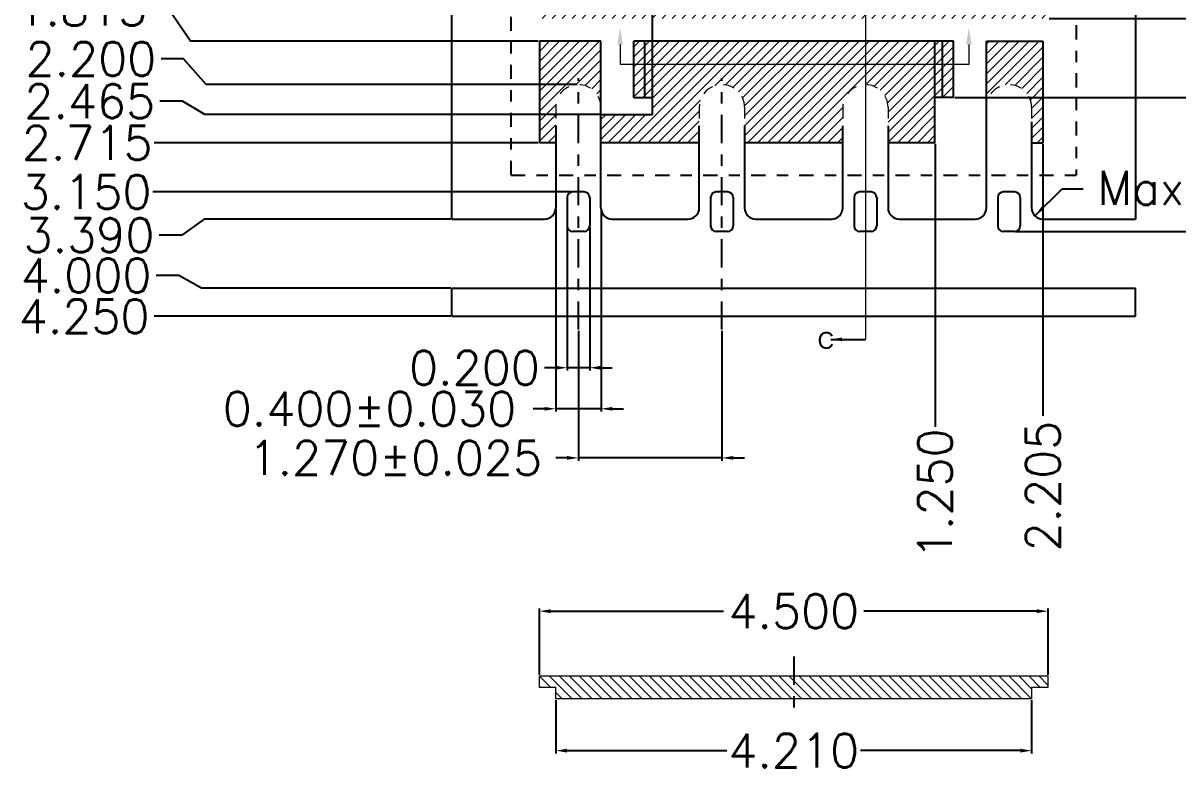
# Model space of a CAD drawing. Header units: inches. Extents: x 60 to 88.3, y -86.4 to -53.4.
# Drawn here: x 67.2 to 77.42, y -69.31 to -62.67 of the extents above; entities that cross this region are included whole.
import ezdxf

# ---------------------------------------------------------------- set-up
doc = ezdxf.new("R2010")
doc.units = ezdxf.units.IN
doc.header["$LTSCALE"] = 0.1
doc.header["$MEASUREMENT"] = 0
doc.linetypes.add('CENTER', pattern=[2, 1.25, -0.25, 0.25, -0.25])
doc.linetypes.add('HIDDEN', pattern=[0.375, 0.25, -0.125])
for name, color, linetype, lineweight in [('1D', 4, 'Continuous', 9), ('DIM', 7, 'Continuous', 13), ('P-L', 7, 'HIDDEN', 13)]:
    doc.layers.add(name, color=color, linetype=linetype, lineweight=lineweight)
doc.layers.add('3', color=7, linetype='Continuous')
doc.layers.add('3D', color=4, linetype='Continuous')
doc.styles.add('TEXT-1', font='simplex.shx')
doc.dimstyles.new('複本 DM-1-1', dxfattribs={"dimtxt": 0.3, "dimasz": 0.1, "dimexe": 0.025, "dimexo": 0.01, "dimgap": 0.02, "dimtad": 0, "dimdec": 3, "dimzin": 0, "dimdsep": 46, "dimtxsty": 'TEXT-1', "dimcen": 0.04, "dimclrd": 256, "dimclre": 256, "dimclrt": 256, "dimadec": 0, "dimazin": 0, "dimtfac": 1, "dimtdec": 3, "dimtofl": 0, "dimtmove": 0, "dimatfit": 0, "dimfxl": 1, "dimtolj": 1, "dimtzin": 0, "dimarcsym": 0})
pattern_1 = [(45, (-2597.229335, 158.90807), (-0.0441941738, 0.0441941738), [])]

# ---------------------------------------------------------------- blocks, each defined once
blk = doc.blocks.new('*D10')
at = {"layer": '1D', "lineweight": -2, "transparency": 16777216}
for p, q in [((-1546.529, 514.825), (-1546.729, 514.682)), ((-1544.349, 514.825), (-1546.529, 514.825)), ((-1546.729, 514.682), (-1546.929, 514.682))]:
    blk.add_line(p, q, dxfattribs=at)
at = {"layer": 'Defpoints', "color": 0, "transparency": 16777216}
for p in [(-1541.314, 518.215), (-1544.339, 514.825), (-1546.929, 514.682)]:
    blk.add_point(p, dxfattribs=at)
at = {"layer": '1D', "transparency": 16777216, "insert": (-1547.549, 514.682), "char_height": 0.3, "attachment_point": 5, "style": 'TEXT-1'}
blk.add_mtext('\\A1;3.390', dxfattribs=at)
blk = doc.blocks.new('*D19')
at = {"layer": '1D', "lineweight": -2, "transparency": 16777216}
for p, q in [((-1546.85, 516.688), (-1547.05, 516.688)), ((-1546.65, 516.4), (-1546.85, 516.688)), ((-1543.574, 516.4), (-1546.65, 516.4))]:
    blk.add_line(p, q, dxfattribs=at)
at = {"layer": 'Defpoints', "color": 0, "transparency": 16777216}
for p in [(-1541.314, 518.215), (-1547.05, 516.688), (-1543.564, 516.4)]:
    blk.add_point(p, dxfattribs=at)
at = {"layer": '1D', "transparency": 16777216, "insert": (-1547.613, 516.688), "char_height": 0.3, "attachment_point": 5, "style": 'TEXT-1'}
blk.add_mtext('\\A1;1.815', dxfattribs=at)
blk = doc.blocks.new('*D20')
at = {"layer": '1D', "lineweight": -2, "transparency": 16777216}
blk.add_line((-1539.054, 516.6), (-1536.438, 516.6), dxfattribs=at)
at = {"layer": 'Defpoints', "color": 0, "transparency": 16777216}
for p in [(-1541.314, 518.215), (-1539.064, 516.6), (-1536.438, 516.6)]:
    blk.add_point(p, dxfattribs=at)
at = {"layer": '1D', "transparency": 16777216, "insert": (-1535.875, 516.6), "char_height": 0.3, "attachment_point": 5, "style": 'TEXT-1'}
blk.add_mtext('\\A1;1.615', dxfattribs=at)
blk = doc.blocks.new('*D22')
at = {"layer": '1D', "lineweight": -2, "transparency": 16777216}
blk.add_line((-1543.574, 515.5), (-1546.974, 515.5), dxfattribs=at)
at = {"layer": 'Defpoints', "color": 0, "transparency": 16777216}
for p in [(-1541.314, 518.215), (-1546.974, 515.5), (-1543.564, 515.5)]:
    blk.add_point(p, dxfattribs=at)
at = {"layer": '1D', "transparency": 16777216, "insert": (-1547.565, 515.5), "char_height": 0.3, "attachment_point": 5, "style": 'TEXT-1'}
blk.add_mtext('\\A1;2.715', dxfattribs=at)
blk = doc.blocks.new('*D23')
at = {"layer": '1D', "lineweight": -2, "transparency": 16777216}
for p, q in [((-1546.712, 516.242), (-1546.912, 516.242)), ((-1546.512, 516.015), (-1546.712, 516.242)), ((-1543.229, 516.015), (-1546.512, 516.015))]:
    blk.add_line(p, q, dxfattribs=at)
at = {"layer": 'Defpoints', "color": 0, "transparency": 16777216}
for p in [(-1541.314, 518.215), (-1546.912, 516.242), (-1543.219, 516.015)]:
    blk.add_point(p, dxfattribs=at)
at = {"layer": '1D', "transparency": 16777216, "insert": (-1547.532, 516.242), "char_height": 0.3, "attachment_point": 5, "style": 'TEXT-1'}
blk.add_mtext('\\A1;2.200', dxfattribs=at)
blk = doc.blocks.new('*D24')
at = {"layer": '1D', "lineweight": -2, "transparency": 16777216}
blk.add_line((-1539.109, 515.49), (-1539.109, 513.083), dxfattribs=at)
at = {"layer": 'Defpoints', "color": 0, "transparency": 16777216}
for p in [(-1541.314, 518.215), (-1539.109, 515.5), (-1539.109, 513.083)]:
    blk.add_point(p, dxfattribs=at)
at = {"layer": '1D', "transparency": 16777216, "insert": (-1539.109, 512.463), "char_height": 0.3, "attachment_point": 5, "rotation": 90, "style": 'TEXT-1'}
blk.add_mtext('\\A1;2.205', dxfattribs=at)
blk = doc.blocks.new('*D25')
at = {"layer": '1D', "lineweight": -2, "transparency": 16777216}
blk.add_line((-1543.279, 515.065), (-1546.984, 515.065), dxfattribs=at)
at = {"layer": 'Defpoints', "color": 0, "transparency": 16777216}
for p in [(-1541.314, 518.215), (-1546.984, 515.065), (-1543.269, 515.065)]:
    blk.add_point(p, dxfattribs=at)
at = {"layer": '1D', "transparency": 16777216, "insert": (-1547.575, 515.065), "char_height": 0.3, "attachment_point": 5, "style": 'TEXT-1'}
blk.add_mtext('\\A1;3.150', dxfattribs=at)
blk = doc.blocks.new('*D26')
at = {"layer": '1D', "lineweight": -2, "transparency": 16777216}
blk.add_line((-1539.349, 514.715), (-1536.483, 514.715), dxfattribs=at)
at = {"layer": 'Defpoints', "color": 0, "transparency": 16777216}
for p in [(-1541.314, 518.215), (-1539.359, 514.715), (-1536.483, 514.715)]:
    blk.add_point(p, dxfattribs=at)
at = {"layer": '1D', "transparency": 16777216, "insert": (-1535.863, 514.715), "char_height": 0.3, "attachment_point": 5, "style": 'TEXT-1'}
blk.add_mtext('\\A1;3.500', dxfattribs=at)
blk = doc.blocks.new('*D29')
at = {"layer": '1D', "lineweight": -2, "transparency": 16777216}
for p, q in [((-1543.219, 513.837), (-1543.219, 512.687)), ((-1541.949, 513.837), (-1541.949, 512.687)), ((-1543.319, 512.712), (-1543.419, 512.712)), ((-1541.949, 512.712), (-1543.219, 512.712)), ((-1541.849, 512.712), (-1541.749, 512.712))]:
    blk.add_line(p, q, dxfattribs=at)
at = {"layer": '1D', "transparency": 16777216}
for points in [[(-1543.319, 512.729), (-1543.319, 512.696), (-1543.219, 512.712)], [(-1541.849, 512.729), (-1541.849, 512.696), (-1541.949, 512.712)]]:
    blk.add_solid(points, dxfattribs=at)
at = {"layer": 'Defpoints', "color": 0, "transparency": 16777216}
for p in [(-1543.219, 513.847), (-1541.949, 513.847), (-1543.219, 512.712)]:
    blk.add_point(p, dxfattribs=at)
at = {"layer": '1D', "transparency": 16777216, "insert": (-1544.839, 512.712), "char_height": 0.3, "attachment_point": 5, "style": 'TEXT-1'}
blk.add_mtext('\\A1;1.270%%p0.025', dxfattribs=at)
blk = doc.blocks.new('*D30')
at = {"layer": '1D', "lineweight": -2, "transparency": 16777216}
for p, q in [((-1543.319, 514.755), (-1543.319, 513.485)), ((-1543.119, 514.755), (-1543.119, 513.485)), ((-1543.419, 513.51), (-1543.519, 513.51)), ((-1543.119, 513.51), (-1543.319, 513.51)), ((-1543.019, 513.51), (-1542.919, 513.51))]:
    blk.add_line(p, q, dxfattribs=at)
at = {"layer": '1D', "transparency": 16777216}
for points in [[(-1543.419, 513.527), (-1543.419, 513.493), (-1543.319, 513.51)], [(-1543.019, 513.527), (-1543.019, 513.493), (-1543.119, 513.51)]]:
    blk.add_solid(points, dxfattribs=at)
at = {"layer": 'Defpoints', "color": 0, "transparency": 16777216}
for p in [(-1543.319, 514.765), (-1543.119, 514.765), (-1543.319, 513.51)]:
    blk.add_point(p, dxfattribs=at)
at = {"layer": '1D', "transparency": 16777216, "insert": (-1544.139, 513.51), "char_height": 0.3, "attachment_point": 5, "style": 'TEXT-1'}
blk.add_mtext('\\A1;0.200', dxfattribs=at)
blk = doc.blocks.new('*D31')
at = {"layer": '1D', "lineweight": -2, "transparency": 16777216}
for p, q in [((-1543.419, 514.915), (-1543.419, 513.122)), ((-1543.019, 514.915), (-1543.019, 513.122)), ((-1543.519, 513.147), (-1543.619, 513.147)), ((-1543.019, 513.147), (-1543.419, 513.147)), ((-1542.919, 513.147), (-1542.819, 513.147))]:
    blk.add_line(p, q, dxfattribs=at)
at = {"layer": '1D', "transparency": 16777216}
for points in [[(-1543.519, 513.163), (-1543.519, 513.13), (-1543.419, 513.147)], [(-1542.919, 513.163), (-1542.919, 513.13), (-1543.019, 513.147)]]:
    blk.add_solid(points, dxfattribs=at)
at = {"layer": 'Defpoints', "color": 0, "transparency": 16777216}
for p in [(-1543.419, 514.925), (-1543.019, 514.925), (-1543.419, 513.147)]:
    blk.add_point(p, dxfattribs=at)
at = {"layer": '1D', "transparency": 16777216, "insert": (-1545.068, 513.147), "char_height": 0.3, "attachment_point": 5, "style": 'TEXT-1'}
blk.add_mtext('\\A1;0.400%%p0.030', dxfattribs=at)
blk = doc.blocks.new('*D2')
at = {"layer": '1D', "lineweight": -2, "transparency": 16777216}
for p, q in [((-1542.566, 524.527), (-1542.566, 524.727)), ((-1542.564, 524.327), (-1542.566, 524.527)), ((-1542.564, 516.41), (-1542.564, 524.327))]:
    blk.add_line(p, q, dxfattribs=at)
at = {"layer": 'Defpoints', "color": 0, "transparency": 16777216}
for p in [(-1542.566, 524.727), (-1541.314, 518.215), (-1542.564, 516.4)]:
    blk.add_point(p, dxfattribs=at)
at = {"layer": '1D', "transparency": 16777216, "insert": (-1542.566, 525.318), "char_height": 0.3, "attachment_point": 5, "rotation": 90, "style": 'TEXT-1'}
blk.add_mtext('\\A1;1.250', dxfattribs=at)
blk = doc.blocks.new('*D36')
at = {"layer": '1D', "lineweight": -2, "transparency": 16777216}
for p, q in [((-1543.564, 510.793), (-1543.564, 511.381)), ((-1539.064, 510.793), (-1539.064, 511.381)), ((-1543.464, 511.356), (-1541.934, 511.356)), ((-1539.164, 511.356), (-1540.694, 511.356))]:
    blk.add_line(p, q, dxfattribs=at)
at = {"layer": '1D', "transparency": 16777216}
for points in [[(-1543.464, 511.373), (-1543.464, 511.339), (-1543.564, 511.356)], [(-1539.164, 511.373), (-1539.164, 511.339), (-1539.064, 511.356)]]:
    blk.add_solid(points, dxfattribs=at)
at = {"layer": 'Defpoints', "color": 0, "transparency": 16777216}
for p in [(-1539.064, 511.356), (-1543.564, 510.783), (-1539.064, 510.783)]:
    blk.add_point(p, dxfattribs=at)
at = {"layer": '1D', "transparency": 16777216, "insert": (-1541.314, 511.356), "char_height": 0.3, "attachment_point": 5, "style": 'TEXT-1'}
blk.add_mtext('\\A1;4.500', dxfattribs=at)
blk = doc.blocks.new('*D37')
at = {"layer": '1D', "lineweight": -2, "transparency": 16777216}
for p, q in [((-1543.419, 510.57), (-1543.419, 510.097)), ((-1539.209, 510.57), (-1539.209, 510.097)), ((-1543.319, 510.122), (-1541.906, 510.122)), ((-1539.309, 510.122), (-1540.723, 510.122))]:
    blk.add_line(p, q, dxfattribs=at)
at = {"layer": '1D', "transparency": 16777216}
for points in [[(-1543.319, 510.139), (-1543.319, 510.105), (-1543.419, 510.122)], [(-1539.309, 510.139), (-1539.309, 510.105), (-1539.209, 510.122)]]:
    blk.add_solid(points, dxfattribs=at)
at = {"layer": 'Defpoints', "color": 0, "transparency": 16777216}
for p in [(-1543.419, 510.58), (-1539.209, 510.58), (-1539.209, 510.122)]:
    blk.add_point(p, dxfattribs=at)
at = {"layer": '1D', "transparency": 16777216, "insert": (-1541.314, 510.122), "char_height": 0.3, "attachment_point": 5, "style": 'TEXT-1'}
blk.add_mtext('\\A1;4.210', dxfattribs=at)
blk = doc.blocks.new('*D43')
at = {"layer": '1D', "lineweight": -2, "transparency": 16777216}
blk.add_line((-1544.349, 513.965), (-1546.972, 513.965), dxfattribs=at)
at = {"layer": 'Defpoints', "color": 0, "transparency": 16777216}
for p in [(-1541.314, 518.215), (-1546.972, 513.965), (-1544.339, 513.965)]:
    blk.add_point(p, dxfattribs=at)
at = {"layer": '1D', "transparency": 16777216, "insert": (-1547.592, 513.965), "char_height": 0.3, "attachment_point": 5, "style": 'TEXT-1'}
blk.add_mtext('\\A1;4.250', dxfattribs=at)
blk = doc.blocks.new('*D44')
at = {"layer": '1D', "lineweight": -2, "transparency": 16777216}
for p, q in [((-1546.755, 514.327), (-1546.955, 514.327)), ((-1546.555, 514.215), (-1546.755, 514.327)), ((-1544.349, 514.215), (-1546.555, 514.215))]:
    blk.add_line(p, q, dxfattribs=at)
at = {"layer": 'Defpoints', "color": 0, "transparency": 16777216}
for p in [(-1541.314, 518.215), (-1546.955, 514.327), (-1544.339, 514.215)]:
    blk.add_point(p, dxfattribs=at)
at = {"layer": '1D', "transparency": 16777216, "insert": (-1547.575, 514.327), "char_height": 0.3, "attachment_point": 5, "style": 'TEXT-1'}
blk.add_mtext('\\A1;4.000', dxfattribs=at)
blk = doc.blocks.new('*D49')
at = {"layer": '1D', "lineweight": -2, "transparency": 16777216}
blk.add_line((-1539.889, 515.9), (-1536.464, 515.9), dxfattribs=at)
at = {"layer": 'Defpoints', "color": 0, "transparency": 16777216}
for p in [(-1541.314, 518.215), (-1539.899, 515.9), (-1536.464, 515.9)]:
    blk.add_point(p, dxfattribs=at)
at = {"layer": '1D', "transparency": 16777216, "insert": (-1535.873, 515.9), "char_height": 0.3, "attachment_point": 5, "style": 'TEXT-1'}
blk.add_mtext('\\A1;2.315', dxfattribs=at)
blk = doc.blocks.new('*D50')
at = {"layer": '1D', "lineweight": -2, "transparency": 16777216}
blk.add_line((-1540.064, 515.49), (-1540.064, 512.987), dxfattribs=at)
at = {"layer": 'Defpoints', "color": 0, "transparency": 16777216}
for p in [(-1541.314, 518.215), (-1540.064, 515.5), (-1540.064, 512.987)]:
    blk.add_point(p, dxfattribs=at)
at = {"layer": '1D', "transparency": 16777216, "insert": (-1540.064, 512.395), "char_height": 0.3, "attachment_point": 5, "rotation": 90, "style": 'TEXT-1'}
blk.add_mtext('\\A1;1.250', dxfattribs=at)
blk = doc.blocks.new('*D51')
at = {"layer": '1D', "lineweight": -2, "transparency": 16777216}
for p, q in [((-1546.723, 515.868), (-1546.923, 515.868)), ((-1546.523, 515.75), (-1546.723, 515.868)), ((-1543.029, 515.75), (-1546.523, 515.75))]:
    blk.add_line(p, q, dxfattribs=at)
at = {"layer": 'Defpoints', "color": 0, "transparency": 16777216}
for p in [(-1541.314, 518.215), (-1546.923, 515.868), (-1543.019, 515.75)]:
    blk.add_point(p, dxfattribs=at)
at = {"layer": '1D', "transparency": 16777216, "insert": (-1547.543, 515.868), "char_height": 0.3, "attachment_point": 5, "style": 'TEXT-1'}
blk.add_mtext('\\A1;2.465', dxfattribs=at)

msp = doc.modelspace()

# ---------------------------------------------------------------- hatches: boundary and pattern name
at = {"layer": '1D', "lineweight": 5}
h = msp.add_hatch(dxfattribs=at)
h.set_pattern_fill('ANSI31', color=256, scale=0.5, style=0)
h.set_pattern_definition(pattern_1)
h.paths.add_polyline_path([(71.9143, -58.2919), (71.7694, -58.2919), (71.7694, -61.5169), (71.9143, -61.5169)])
h.paths.add_polyline_path([(73.1843, -58.2919), (72.3143, -58.2919), (72.3143, -58.3419), (73.1843, -58.3419)])
h.paths.add_polyline_path([(74.4543, -58.2919), (73.5843, -58.2919), (73.5843, -58.3419), (74.4543, -58.3419)])
h.paths.add_polyline_path([(75.7243, -58.2919), (74.8543, -58.2919), (74.8543, -58.3419), (75.7243, -58.3419)])
h.paths.add_polyline_path([(76.2693, -58.2919), (76.1243, -58.2919), (76.1243, -61.0169), (76.2693, -61.0169)])
h.paths.add_polyline_path([(76.2693, -61.0169), (76.1243, -61.0169), (76.1243, -61.5169), (76.2693, -61.5169), (76.2693, -61.5169)])
h.paths.add_polyline_path([(76.2693, -61.7669), (76.1244, -61.7669), (76.1244, -62.017), (75.8244, -62.017), (75.4018, -62.0169), (74.6554, -62.0169), (74.6554, -62.6319), (76.2693, -62.6319)])
h.paths.add_polyline_path([(75.6244, -62.0169), (75.8244, -62.0169, 0.4142085), (75.6244, -61.8169)], flags=16)
h.paths.add_polyline_path([(75.6244, -61.8169, 0.4142136), (75.4244, -62.0169), (75.6244, -62.0169)], flags=17)
h.paths.add_polyline_path([(74.6554, -62.017), (71.9143, -62.0169), (71.9143, -61.7669), (71.7693, -61.7669), (71.7693, -62.6319), (74.6554, -62.6319)])
h.paths.add_polyline_path([(72.3143, -62.8321), (71.7693, -62.8321), (71.7693, -63.7321), (71.9143, -63.7321), (71.9143, -63.5821), (71.9143, -63.4169, -1), (72.3143, -63.4169)])
h.paths.add_polyline_path([(73.1843, -63.4169, -1), (73.5843, -63.4169), (73.5843, -63.5821), (73.5843, -63.7321), (74.4543, -63.7321), (74.4543, -63.5821), (74.4543, -63.4169, -0.4158192), (74.6554, -63.2169), (74.6554, -63.0387), (72.7693, -63.0387), (72.7693, -63.4821), (72.3143, -63.4821), (72.3143, -63.7321), (73.1843, -63.7321), (73.1843, -63.5821)])
h.paths.add_polyline_path([(74.6554, -62.8321), (72.7693, -62.8321), (72.7693, -63.0387), (74.6554, -63.0387)])
h.paths.add_polyline_path([(75.2693, -62.8321), (74.6554, -62.8321), (74.6554, -63.0387), (75.2693, -63.0387)])
h.paths.add_polyline_path([(75.2693, -63.0387), (74.6554, -63.0387), (74.6554, -63.2169, -0.4126097), (74.8543, -63.4169), (74.8543, -63.5821), (74.8543, -63.7321), (75.2693, -63.7321)])
h.paths.add_polyline_path([(75.3363, -62.8321), (75.2693, -62.8321), (75.2693, -63.0387), (75.3363, -63.0387)])
h.paths.add_polyline_path([(75.3363, -63.0387), (75.2693, -63.0387), (75.2693, -63.3321), (75.3363, -63.3321)])
h.paths.add_polyline_path([(75.4344, -62.8321), (75.3363, -62.8321), (75.3363, -63.0387), (75.4344, -63.0387)])
h.paths.add_polyline_path([(75.4344, -63.0387), (75.3363, -63.0387), (75.3363, -63.3321), (75.4344, -63.3321)])
h.paths.add_polyline_path([(72.7024, -62.8321), (72.6043, -62.8321), (72.6043, -63.0387), (72.7024, -63.0387)])
h.paths.add_polyline_path([(72.7024, -63.0387), (72.6043, -63.0387), (72.6043, -63.3321), (72.7024, -63.3321)], flags=17)
h.paths.add_polyline_path([(72.7693, -62.8321), (72.7024, -62.8321), (72.7024, -63.0387), (72.7693, -63.0387)])
h.paths.add_polyline_path([(72.7693, -63.0387), (72.7024, -63.0387), (72.7024, -63.3321), (72.7693, -63.3321)], flags=17)
h.paths.add_polyline_path([(75.4967, -62.6235), (75.6717, -62.6235), (75.6717, -62.3985), (75.4967, -62.3985)], flags=24)
h.paths.add_polyline_path([(72.4113, -62.6235), (72.5863, -62.6235), (72.5863, -62.3985), (72.4113, -62.3985)], flags=24)
h = msp.add_hatch(dxfattribs=at)
h.set_pattern_fill('ANSI31', color=256, scale=0.5, style=0)
h.set_pattern_definition(pattern_1)
h.paths.add_polyline_path([(76.2243, -62.8321), (75.7243, -62.8321), (75.7243, -63.4169, -1), (76.1243, -63.4169), (76.1243, -63.5459), (76.1243, -63.7321), (76.2243, -63.7321)])
at = {"layer": '1D'}
h = msp.add_hatch(dxfattribs=at)
h.set_pattern_fill('ANSI31', color=256, scale=0.5, angle=90, style=0)
h.set_pattern_definition([(135, (-2597.229335, 158.90807), (-0.0441941738, -0.0441941738), [])])
h.paths.add_polyline_path([(74.0193, -68.6525), (74.0193, -68.4495), (71.7694, -68.4495), (71.7694, -68.551), (71.9143, -68.551), (71.9143, -68.6525)])
h.paths.add_polyline_path([(76.1243, -68.6525), (76.1243, -68.551), (76.2693, -68.551), (76.2693, -68.4495), (74.0193, -68.4495), (74.0193, -68.6525)])

# ---------------------------------------------------------------- linework, layer by layer
at = {"lineweight": 20}
for p, q in [((71.7694, -68.551), (71.7694, -68.4495)), ((71.7694, -68.4495), (76.2693, -68.4495)), ((76.2693, -68.4495), (76.2693, -68.551)), ((71.9143, -68.551), (71.7694, -68.551)), ((71.9143, -68.6525), (71.9143, -68.551)), ((76.2693, -68.551), (76.1243, -68.551)), ((76.1243, -68.551), (76.1243, -68.6525)), ((76.1243, -68.6525), (71.9143, -68.6525))]:
    msp.add_line(p, q, dxfattribs=at)
at = {"layer": '3'}
for p, q in [((70.9943, -64.4069), (70.9943, -61.7669)), ((77.0443, -61.7669), (77.0443, -64.4069)), ((72.3143, -62.8321), (71.7693, -62.8321)), ((71.7693, -62.8321), (71.7693, -63.7321)), ((72.3143, -64.3069), (72.3143, -62.8321)), ((75.4344, -62.8321), (72.6043, -62.8321)), ((72.6043, -63.3321), (72.6043, -62.8321)), ((72.7024, -63.3321), (72.7024, -62.8321)), ((72.7693, -63.4821), (72.7693, -62.8321)), ((75.2693, -63.7321), (75.2693, -62.8321)), ((75.3363, -63.3321), (75.3363, -62.8321)), ((75.4344, -63.3321), (75.4344, -62.8321)), ((75.7243, -64.3069), (75.7243, -62.8321)), ((75.7243, -62.8321), (76.2243, -62.8321)), ((76.2243, -62.8321), (76.2243, -63.7321)), ((72.6043, -63.3321), (72.7693, -63.3321)), ((75.4344, -63.3321), (75.2693, -63.3321)), ((72.3143, -63.4821), (72.7693, -63.4821)), ((76.1243, -63.5459), (76.1243, -64.3069)), ((71.9143, -63.5821), (71.9143, -64.3069)), ((73.1843, -64.3069), (73.1843, -63.5821)), ((73.5843, -63.5821), (73.5843, -64.3069)), ((74.4543, -64.3069), (74.4543, -63.5821)), ((74.8543, -63.5821), (74.8543, -64.3069)), ((71.9143, -63.7321), (71.7693, -63.7321)), ((73.1843, -63.7321), (72.3143, -63.7321)), ((74.4543, -63.7321), (73.5843, -63.7321)), ((75.2693, -63.7321), (74.8543, -63.7321)), ((76.1243, -63.7321), (76.2243, -63.7321)), ((72.0143, -64.2169), (72.0143, -64.4669)), ((72.1643, -64.1669), (72.0643, -64.1669)), ((72.2143, -64.2169), (72.2143, -64.4669)), ((73.2843, -64.2169), (73.2843, -64.4669)), ((73.4343, -64.1669), (73.3343, -64.1669)), ((73.4843, -64.2169), (73.4843, -64.4669)), ((74.5543, -64.2169), (74.5543, -64.4669)), ((74.7043, -64.1669), (74.6043, -64.1669)), ((74.7543, -64.2169), (74.7543, -64.4669)), ((75.8243, -64.2169), (75.8243, -64.4669)), ((75.9743, -64.1669), (75.8743, -64.1669)), ((76.0243, -64.2169), (76.0243, -64.4669)), ((70.9943, -64.4069), (71.8143, -64.4069)), ((72.4143, -64.4069), (73.0843, -64.4069)), ((73.6843, -64.4069), (74.3543, -64.4069)), ((74.9543, -64.4069), (75.6243, -64.4069)), ((76.2243, -64.4069), (77.0443, -64.4069)), ((72.1643, -64.5169), (72.0643, -64.5169)), ((73.4343, -64.5169), (73.3343, -64.5169)), ((74.7043, -64.5169), (74.6043, -64.5169)), ((75.9743, -64.5169), (75.8743, -64.5169)), ((70.9943, -65.0169), (77.0443, -65.0169)), ((70.9943, -65.2669), (70.9943, -65.0169)), ((77.0443, -65.2669), (77.0443, -65.0169)), ((70.9943, -65.2669), (77.0443, -65.2669))]:
    msp.add_line(p, q, dxfattribs=at)
for centre, radius, start, end in [((72.0643, -64.2169), 0.05, 90, 180), ((72.1643, -64.2169), 0.05, 0, 90), ((73.3343, -64.2169), 0.05, 90, 180), ((73.4343, -64.2169), 0.05, 0, 90), ((74.6043, -64.2169), 0.05, 90, 180), ((74.7043, -64.2169), 0.05, 0, 90), ((75.8743, -64.2169), 0.05, 90, 180), ((75.9743, -64.2169), 0.05, 0, 90), ((71.8143, -64.3069), 0.1, 270, 0), ((72.4143, -64.3069), 0.1, 180, 270), ((73.0843, -64.3069), 0.1, 270, 0), ((73.6843, -64.3069), 0.1, 180, 270), ((74.3543, -64.3069), 0.1, 270, 360), ((74.9543, -64.3069), 0.1, 180, 270), ((75.6243, -64.3069), 0.1, 270, 0), ((76.2243, -64.3069), 0.1, 180, 270), ((72.0643, -64.4669), 0.05, 180, 270), ((72.1643, -64.4669), 0.05, 270, 0), ((73.3343, -64.4669), 0.05, 180, 270), ((73.4343, -64.4669), 0.05, 270, 0), ((74.6043, -64.4669), 0.05, 180, 270), ((74.7043, -64.4669), 0.05, 270, 0), ((75.8743, -64.4669), 0.05, 180, 270), ((75.9743, -64.4669), 0.05, 270, 0)]:
    msp.add_arc(centre, radius, start, end, dxfattribs=at)
at = {"layer": '3D', "color": 2, "linetype": 'CENTER'}
for p, q in [((71.5193, -64.0169), (71.5193, -58.0169)), ((76.5193, -58.0169), (76.5193, -64.0169)), ((71.5193, -64.0169), (76.5193, -64.0169))]:
    msp.add_line(p, q, dxfattribs=at)
at = {"layer": '3D', "color": 1, "linetype": 'CENTER', "ltscale": 2}
for p, q in [((72.1143, -65.3847), (72.1143, -63.1591)), ((73.3843, -65.3847), (73.3843, -63.1591)), ((74.0193, -68.277), (74.0193, -68.8171))]:
    msp.add_line(p, q, dxfattribs=at)
at = {"layer": 'DIM'}
for p, q in [((74.6554, -56.3856), (74.6554, -65.4715)), ((72.4842, -62.8632), (72.4842, -63.0387)), ((75.5696, -62.8632), (75.5696, -63.0387)), ((75.5696, -63.0387), (72.4842, -63.0387))]:
    msp.add_line(p, q, dxfattribs=at)
for points in [[(72.4592, -62.8632), (72.5092, -62.8632), (72.4842, -62.7132)], [(75.5446, -62.8632), (75.5946, -62.8632), (75.5696, -62.7132)]]:
    msp.add_solid(points, dxfattribs=at)
at = {"layer": 'P-L', "ltscale": 4}
for p, q in [((71.9143, -63.4169), (71.9143, -63.5821)), ((73.1843, -63.4169), (73.1843, -63.5821)), ((73.5843, -63.4169), (73.5843, -63.5821)), ((74.4543, -63.4169), (74.4543, -63.5821)), ((74.8543, -63.4169), (74.8543, -63.5821)), ((76.1243, -63.4169), (76.1243, -63.5459))]:
    msp.add_line(p, q, dxfattribs=at)
for centre in [(72.1143, -63.4169), (73.3843, -63.4169), (74.6543, -63.4169), (75.9243, -63.4169)]:
    msp.add_arc(centre, 0.2, 0, 180, dxfattribs=at)

# ---------------------------------------------------------------- texts
at = {"layer": '1D', "insert": (77.7345, -64.131), "char_height": 0.3, "attachment_point": 5, "style": 'TEXT-1'}
msp.add_mtext('\\A1;Max.0.100', dxfattribs=at)
at = {"layer": 'DIM'}
msp.add_text('C', height=0.15, dxfattribs=at).set_placement((74.2309, -65.5549))

# ---------------------------------------------------------------- dimensions: what is measured, and where the dimension line sits
at = {"layer": '1D'}
for feature_location, offset, dtype, picture, middle in [((72.7693, -62.8321), (-0.0014, 8.327), 1, '*D2', (72.768, -53.9136)), ((71.7693, -62.8321), (-3.4861, 0.2877), 0, '*D19', (67.7204, -62.5444)), ((72.0643, -64.1669), (-3.7146, 0), 0, '*D25', (67.7583, -64.1669)), ((71.7693, -63.7321), (-3.4095, 0), 0, '*D22', (67.7685, -63.7321)), ((70.9943, -64.4069), (-2.5894, -0.1433), 0, '*D10', (67.785, -64.5503)), ((72.1143, -63.2169), (-3.6927, 0.2272), 0, '*D23', (67.8016, -62.9897)), ((76.2693, -62.6319), (2.6264, 0), 0, '*D20', (79.4586, -62.6319)), ((76.2243, -63.7321), (0, -2.4172), 1, '*D24', (76.2243, -66.7693)), ((75.9743, -64.5169), (2.8768, 0), 0, '*D26', (79.4711, -64.5169)), ((75.4344, -63.3321), (3.4349, 0), 0, '*D49', (79.4607, -63.3321))]:
    dim = msp.add_ordinate_dim(feature_location=feature_location, offset=offset, dtype=dtype, origin=(74.0193, -61.0169), dimstyle='複本 DM-1-1', dxfattribs=at)
    dim.commit()
    dim.dimension.update_dxf_attribs({"geometry": picture, "text_midpoint": middle, "insert": (1615.3337, -579.232)})
at = {"layer": '1D', "color": 0}
for feature_location, offset, dtype, picture, middle in [((70.9943, -65.2669), (-2.6329, 0), 0, '*D43', (67.7415, -65.2669)), ((70.9943, -65.0169), (-2.6155, 0.1117), 0, '*D44', (67.7588, -64.9053)), ((72.3143, -63.4821), (-3.9041, 0.1186), 0, '*D51', (67.7903, -63.3636)), ((75.2693, -63.7321), (0, -2.5131), 1, '*D50', (75.2693, -66.8366))]:
    dim = msp.add_ordinate_dim(feature_location=feature_location, offset=offset, dtype=dtype, origin=(74.0193, -61.0169), dimstyle='複本 DM-1-1', dxfattribs=at)
    dim.commit()
    dim.dimension.update_dxf_attribs({"geometry": picture, "text_midpoint": middle, "insert": (1615.3337, -579.232)})
at = {"layer": '1D'}
dim = msp.add_linear_dim(base=(71.9143, -66.0854), p1=(72.3143, -64.3069), p2=(71.9143, -64.3069), text='<>%%p0.030', dimstyle='複本 DM-1-1', override={"dimtofl": 1}, dxfattribs=at)
dim.commit()
dim.dimension.update_dxf_attribs({"geometry": '*D31', "text_midpoint": (70.2658, -66.0854), "dimtype": 128, "insert": (1615.3337, -579.232)})
dim = msp.add_linear_dim(base=(72.0143, -65.722), p1=(72.2143, -64.4669), p2=(72.0143, -64.4669), dimstyle='複本 DM-1-1', override={"dimtofl": 1}, dxfattribs=at)
dim.commit()
dim.dimension.update_dxf_attribs({"geometry": '*D30', "text_midpoint": (71.1943, -65.722), "insert": (1615.3337, -579.232)})
dim = msp.add_linear_dim(base=(72.1143, -66.5197), p1=(73.3843, -65.3847), p2=(72.1143, -65.3847), text='<>%%p0.025', dimstyle='複本 DM-1-1', override={"dimtofl": 1}, dxfattribs=at)
dim.commit()
dim.dimension.update_dxf_attribs({"geometry": '*D29', "text_midpoint": (70.4943, -66.5197), "insert": (1615.3337, -579.232)})
for base, p1, p2, picture, middle in [((76.2693, -67.8761), (71.7694, -68.4495), (76.2693, -68.4495), '*D36', (74.0193, -67.8761)), ((76.1243, -69.1101), (71.9143, -68.6525), (76.1243, -68.6525), '*D37', (74.0193, -69.1101))]:
    dim = msp.add_linear_dim(base=base, p1=p1, p2=p2, dimstyle='複本 DM-1-1', dxfattribs=at)
    dim.commit()
    dim.dimension.update_dxf_attribs({"geometry": picture, "text_midpoint": middle, "insert": (1615.3337, -579.232)})

# ---------------------------------------------------------------- leaders
msp.add_leader([(76.1536, -64.3777), (76.394, -64.1388), (76.5812, -64.1388)], dimstyle='複本 DM-1-1', override={"dimgap": 0.02, "dimtad": 0}, dxfattribs=at)
at = {"layer": 'DIM'}
msp.add_leader([(74.347, -65.4715), (74.6554, -65.4715)], dimstyle='複本 DM-1-1', override={"dimgap": 0.02, "dimtad": 0}, dxfattribs=at)

doc.saveas('drawing.dxf')
